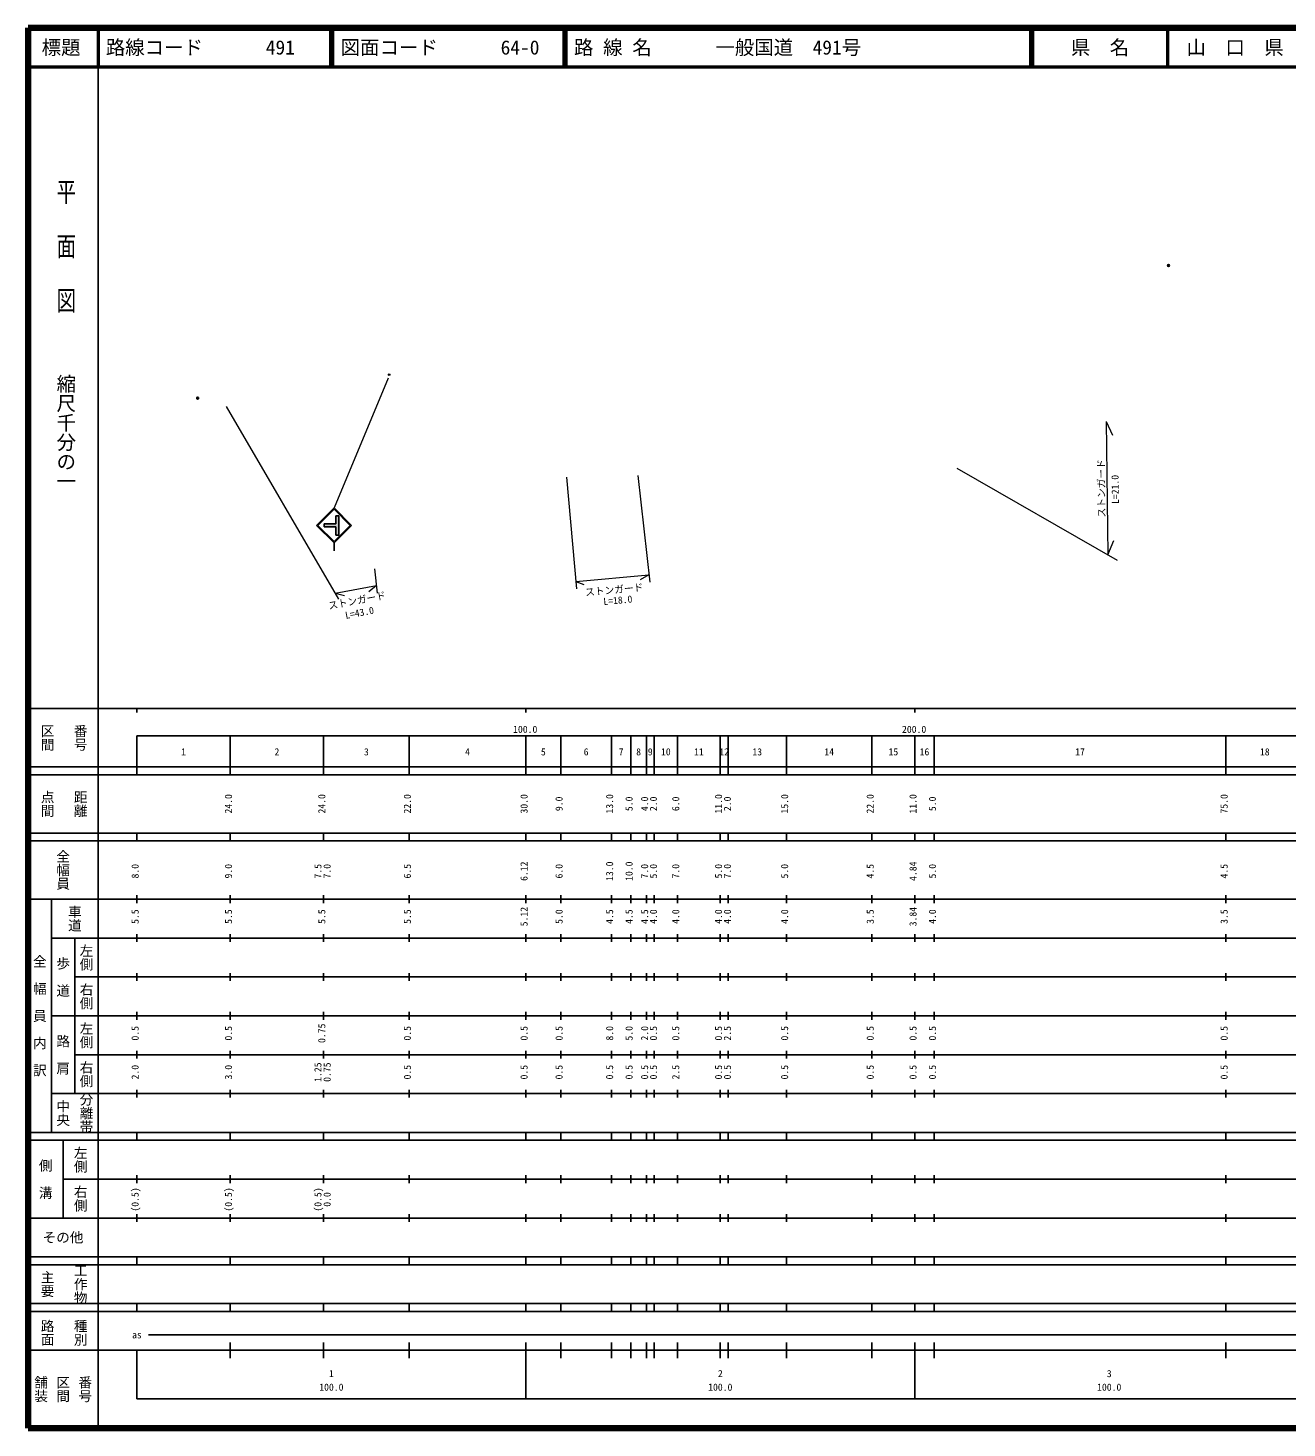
# Model space of a CAD drawing. Units: millimetres on the paper, with parts at other scales. Extents: x 40 to 680, y 20 to 380.
# Drawn here: x 40 to 363.7, y 20 to 380 of the extents above; entities that cross this region are included whole.
import ezdxf
from ezdxf.enums import TextEntityAlignment as Align

# ---------------------------------------------------------------- set-up
doc = ezdxf.new("R2010")
doc.units = ezdxf.units.MM
doc.header["$PDMODE"] = 32
doc.header["$PDSIZE"] = 0.5
doc.layers.add('M-OTRS', color=6, linetype='Continuous')
doc.layers.add('M-TTL-TXT', color=7, linetype='Continuous')
for name, color, linetype, lineweight in [('M-STR-HTXT', 7, 'Continuous', 13), ('M-STR-STRC', 7, 'Continuous', 25), ('M-TTL', 2, 'Continuous', 140), ('M-TTL-BAND', 7, 'Continuous', 25), ('M-TTL-LINE', 7, 'Continuous', 50)]:
    doc.layers.add(name, color=color, linetype=linetype, lineweight=lineweight)
doc.styles.add('@ＭＳ ゴシック', font='')
doc.styles.add('ＭＳ ゴシック', font='')
doc.styles.get('@ＭＳ ゴシック').set_extended_font_data('@MS Gothic')
doc.styles.get('ＭＳ ゴシック').set_extended_font_data('MS Gothic')

msp = doc.modelspace()

# ---------------------------------------------------------------- hatches: boundary and pattern name
at = {"layer": 'M-STR-STRC'}
msp.add_hatch(color=256, dxfattribs=at).paths.add_polyline_path([(116.181, 252.466), (119.181, 252.466), (119.181, 254.591), (119.931, 254.591), (119.931, 249.591), (119.181, 249.591), (119.181, 251.716), (116.181, 251.716)])

# ---------------------------------------------------------------- linework, layer by layer
at = {"layer": 'M-OTRS'}
for p in [(333.238, 318.924), (83.621, 284.836)]:
    msp.add_point(p, dxfattribs=at)
at = {"layer": 'M-STR-HTXT'}
for p, q in [((132.619, 289.969), (118.682, 256.592)), ((90.952, 282.681), (119.843, 233.116)), ((317.235, 278.823), (317.684, 244.502)), ((317.235, 278.823), (318.864, 275.335)), ((278.846, 266.856), (320.086, 243.119)), ((178.468, 264.504), (181.067, 235.759)), ((196.819, 264.969), (199.876, 237.528)), ((317.684, 244.502), (319.176, 248.204)), ((129.106, 240.956), (129.762, 234.644)), ((180.89, 237.708), (199.666, 239.414)), ((180.89, 237.708), (182.91, 236.862)), ((199.666, 239.414), (197.37, 238.139)), ((118.941, 234.642), (129.572, 236.665)), ((118.941, 234.642), (121.382, 234.045)), ((129.572, 236.665), (127.596, 235.018))]:
    msp.add_line(p, q, dxfattribs=at)
at = {"layer": 'M-STR-STRC'}
for p, q in [((114.182, 252.092), (118.682, 256.592)), ((114.535, 252.092), (118.682, 256.238)), ((123.182, 252.092), (118.682, 256.592)), ((122.829, 252.092), (118.682, 256.238)), ((114.182, 252.092), (118.682, 247.591)), ((114.535, 252.092), (118.682, 247.945)), ((119.181, 252.466), (116.181, 252.466)), ((116.181, 251.716), (116.181, 252.466)), ((118.682, 247.592), (123.182, 252.092)), ((118.682, 247.945), (122.829, 252.092)), ((119.181, 252.466), (119.181, 254.591)), ((119.931, 254.591), (119.181, 254.591)), ((119.931, 249.591), (119.931, 254.591)), ((119.181, 251.716), (116.181, 251.716)), ((119.181, 249.591), (119.181, 251.716)), ((119.931, 249.591), (119.181, 249.591)), ((118.682, 247.591), (118.682, 245.591))]:
    msp.add_line(p, q, dxfattribs=at)
at = {"layer": 'M-STR-STRC', "lineweight": 13}
msp.add_circle((132.866, 290.855), 0.2, dxfattribs=at)
at = {"layer": 'M-TTL'}
for p, q in [((40, 380), (40, 20)), ((680, 380), (40, 380)), ((40, 20), (680, 20))]:
    msp.add_line(p, q, dxfattribs=at)
at = {"layer": 'M-TTL-BAND'}
for p, q in [((58, 370), (58, 20)), ((40, 205), (579, 205)), ((68, 205), (68, 204)), ((168, 205), (168, 204)), ((268, 205), (268, 204)), ((68, 198), (579, 198)), ((68, 198), (68, 188)), ((92, 188), (92, 198)), ((116, 188), (116, 198)), ((138, 188), (138, 198)), ((168, 188), (168, 198)), ((177, 188), (177, 198)), ((190, 188), (190, 198)), ((195, 188), (195, 198)), ((199, 188), (199, 198)), ((201, 188), (201, 198)), ((207, 188), (207, 198)), ((218, 188), (218, 198)), ((220, 188), (220, 198)), ((235, 188), (235, 198)), ((257, 188), (257, 198)), ((268, 188), (268, 198)), ((273, 188), (273, 198)), ((348, 188), (348, 198)), ((40, 190), (579, 190)), ((40, 188), (579, 188)), ((40, 173), (579, 173)), ((68, 171), (68, 173)), ((92, 171), (92, 173)), ((116, 171), (116, 173)), ((138, 171), (138, 173)), ((168, 171), (168, 173)), ((177, 171), (177, 173)), ((190, 171), (190, 173)), ((195, 171), (195, 173)), ((199, 171), (199, 173)), ((201, 171), (201, 173)), ((207, 171), (207, 173)), ((218, 171), (218, 173)), ((220, 171), (220, 173)), ((235, 171), (235, 173)), ((257, 171), (257, 173)), ((268, 171), (268, 173)), ((273, 171), (273, 173)), ((348, 171), (348, 173)), ((40, 171), (579, 171)), ((40, 156), (579, 156)), ((46, 96), (46, 156)), ((68, 155), (68, 157)), ((92, 155), (92, 157)), ((116, 155), (116, 157)), ((138, 155), (138, 157)), ((168, 155), (168, 157)), ((177, 155), (177, 157)), ((190, 155), (190, 157)), ((195, 155), (195, 157)), ((199, 155), (199, 157)), ((201, 155), (201, 157)), ((207, 155), (207, 157)), ((218, 155), (218, 157)), ((220, 155), (220, 157)), ((235, 155), (235, 157)), ((257, 155), (257, 157)), ((268, 155), (268, 157)), ((273, 155), (273, 157)), ((348, 155), (348, 157)), ((46, 146), (579, 146)), ((52, 146), (52, 106)), ((68, 145), (68, 147)), ((92, 145), (92, 147)), ((116, 145), (116, 147)), ((138, 145), (138, 147)), ((168, 145), (168, 147)), ((177, 145), (177, 147)), ((190, 145), (190, 147)), ((195, 145), (195, 147)), ((199, 145), (199, 147)), ((201, 145), (201, 147)), ((207, 145), (207, 147)), ((218, 145), (218, 147)), ((220, 145), (220, 147)), ((235, 145), (235, 147)), ((257, 145), (257, 147)), ((268, 145), (268, 147)), ((273, 145), (273, 147)), ((348, 145), (348, 147)), ((68, 135), (68, 137)), ((92, 135), (92, 137)), ((116, 135), (116, 137)), ((138, 135), (138, 137)), ((168, 135), (168, 137)), ((177, 135), (177, 137)), ((190, 135), (190, 137)), ((195, 135), (195, 137)), ((199, 135), (199, 137)), ((201, 135), (201, 137)), ((207, 135), (207, 137)), ((218, 135), (218, 137)), ((220, 135), (220, 137)), ((235, 135), (235, 137)), ((257, 135), (257, 137)), ((268, 135), (268, 137)), ((273, 135), (273, 137)), ((348, 135), (348, 137)), ((52, 136), (579, 136)), ((46, 126), (579, 126)), ((68, 125), (68, 127)), ((92, 125), (92, 127)), ((116, 125), (116, 127)), ((138, 125), (138, 127)), ((168, 125), (168, 127)), ((177, 125), (177, 127)), ((190, 125), (190, 127)), ((195, 125), (195, 127)), ((199, 125), (199, 127)), ((201, 125), (201, 127)), ((207, 125), (207, 127)), ((218, 125), (218, 127)), ((220, 125), (220, 127)), ((235, 125), (235, 127)), ((257, 125), (257, 127)), ((268, 125), (268, 127)), ((273, 125), (273, 127)), ((348, 125), (348, 127)), ((52, 116), (579, 116)), ((68, 115), (68, 117)), ((92, 115), (92, 117)), ((116, 115), (116, 117)), ((138, 115), (138, 117)), ((168, 115), (168, 117)), ((177, 115), (177, 117)), ((190, 115), (190, 117)), ((195, 115), (195, 117)), ((199, 115), (199, 117)), ((201, 115), (201, 117)), ((207, 115), (207, 117)), ((218, 115), (218, 117)), ((220, 115), (220, 117)), ((235, 115), (235, 117)), ((257, 115), (257, 117)), ((268, 115), (268, 117)), ((273, 115), (273, 117)), ((348, 115), (348, 117)), ((46, 106), (579, 106)), ((68, 105), (68, 107)), ((92, 105), (92, 107)), ((116, 105), (116, 107)), ((138, 105), (138, 107)), ((168, 105), (168, 107)), ((177, 105), (177, 107)), ((190, 105), (190, 107)), ((195, 105), (195, 107)), ((199, 105), (199, 107)), ((201, 105), (201, 107)), ((207, 105), (207, 107)), ((218, 105), (218, 107)), ((220, 105), (220, 107)), ((235, 105), (235, 107)), ((257, 105), (257, 107)), ((268, 105), (268, 107)), ((273, 105), (273, 107)), ((348, 105), (348, 107)), ((40, 96), (579, 96)), ((40, 94), (579, 94)), ((49, 94), (49, 74)), ((68, 94), (68, 96)), ((92, 94), (92, 96)), ((116, 94), (116, 96)), ((138, 94), (138, 96)), ((168, 94), (168, 96)), ((177, 94), (177, 96)), ((190, 94), (190, 96)), ((195, 94), (195, 96)), ((199, 94), (199, 96)), ((201, 94), (201, 96)), ((207, 94), (207, 96)), ((218, 94), (218, 96)), ((220, 94), (220, 96)), ((235, 94), (235, 96)), ((257, 94), (257, 96)), ((268, 94), (268, 96)), ((273, 94), (273, 96)), ((348, 94), (348, 96)), ((49, 84), (579, 84)), ((68, 83), (68, 85)), ((92, 83), (92, 85)), ((116, 83), (116, 85)), ((138, 83), (138, 85)), ((168, 83), (168, 85)), ((177, 83), (177, 85)), ((190, 83), (190, 85)), ((195, 83), (195, 85)), ((199, 83), (199, 85)), ((201, 83), (201, 85)), ((207, 83), (207, 85)), ((218, 83), (218, 85)), ((220, 83), (220, 85)), ((235, 83), (235, 85)), ((257, 83), (257, 85)), ((268, 83), (268, 85)), ((273, 83), (273, 85)), ((348, 83), (348, 85)), ((40, 74), (579, 74)), ((68, 73), (68, 75)), ((92, 73), (92, 75)), ((116, 73), (116, 75)), ((138, 73), (138, 75)), ((168, 73), (168, 75)), ((177, 73), (177, 75)), ((190, 73), (190, 75)), ((195, 73), (195, 75)), ((199, 73), (199, 75)), ((201, 73), (201, 75)), ((207, 73), (207, 75)), ((218, 73), (218, 75)), ((220, 73), (220, 75)), ((235, 73), (235, 75)), ((257, 73), (257, 75)), ((268, 73), (268, 75)), ((273, 73), (273, 75)), ((348, 73), (348, 75)), ((40, 64), (579, 64)), ((40, 62), (579, 62)), ((68, 62), (68, 64)), ((92, 62), (92, 64)), ((116, 62), (116, 64)), ((138, 62), (138, 64)), ((168, 62), (168, 64)), ((177, 62), (177, 64)), ((190, 62), (190, 64)), ((195, 62), (195, 64)), ((199, 62), (199, 64)), ((201, 62), (201, 64)), ((207, 62), (207, 64)), ((218, 62), (218, 64)), ((220, 62), (220, 64)), ((235, 62), (235, 64)), ((257, 62), (257, 64)), ((268, 62), (268, 64)), ((273, 62), (273, 64)), ((348, 62), (348, 64)), ((40, 52), (579, 52)), ((68, 50), (68, 52)), ((92, 50), (92, 52)), ((116, 50), (116, 52)), ((138, 50), (138, 52)), ((168, 50), (168, 52)), ((177, 50), (177, 52)), ((190, 50), (190, 52)), ((195, 50), (195, 52)), ((199, 50), (199, 52)), ((201, 50), (201, 52)), ((207, 50), (207, 52)), ((218, 50), (218, 52)), ((220, 50), (220, 52)), ((235, 50), (235, 52)), ((257, 50), (257, 52)), ((268, 50), (268, 52)), ((273, 50), (273, 52)), ((348, 50), (348, 52)), ((40, 50), (579, 50)), ((71, 44), (565, 44)), ((40, 40), (579, 40)), ((68, 40), (68, 27.5)), ((92, 38), (92, 42)), ((116, 38), (116, 42)), ((138, 38), (138, 42)), ((168, 27.5), (168, 42)), ((177, 38), (177, 42)), ((190, 38), (190, 42)), ((195, 38), (195, 42)), ((199, 38), (199, 42)), ((201, 38), (201, 42)), ((207, 38), (207, 42)), ((218, 38), (218, 42)), ((220, 38), (220, 42)), ((235, 38), (235, 42)), ((257, 38), (257, 42)), ((268, 27.5), (268, 42)), ((273, 38), (273, 42)), ((348, 38), (348, 42)), ((68, 27.5), (579, 27.5))]:
    msp.add_line(p, q, dxfattribs=at)
at = {"layer": 'M-TTL-LINE'}
for p, q in [((58, 380), (58, 370)), ((117.75, 380), (117.75, 370)), ((118.25, 380), (118.25, 370)), ((177.75, 380), (177.75, 370)), ((178.25, 380), (178.25, 370)), ((297.75, 380), (297.75, 370)), ((298.25, 380), (298.25, 370)), ((333, 380), (333, 370)), ((40, 370), (680, 370))]:
    msp.add_line(p, q, dxfattribs=at)

# ---------------------------------------------------------------- texts
at = {"layer": 'M-STR-HTXT', "style": 'ＭＳ ゴシック'}
for s, rotation, p in [('ストンガード', 90.749, (317.46, 261.662)), ('L=21.0', 90.749, (320.992, 261.364)), ('ストンガード', 10.769, (124.869, 231.342)), ('ストンガード', 5.194, (190.859, 234.089)), ('L=18.0', 5.194, (191.787, 231.397)), ('L=43.0', 10.769, (125.508, 228.206))]:
    msp.add_text(s, height=1.833, rotation=rotation, dxfattribs=at).set_placement(p, align=Align.BOTTOM_CENTER)
at = {"layer": 'M-TTL-BAND', "style": '@ＭＳ ゴシック', "width": 1.4}
msp.add_text('平  面  図', height=3.666, rotation=270, dxfattribs=at).set_placement((49.777, 306.475), align=Align.MIDDLE_RIGHT)
at = {"layer": 'M-TTL-BAND', "style": '@ＭＳ ゴシック'}
msp.add_text('縮尺千分の一', height=3.666, rotation=270, dxfattribs=at).set_placement((49.777, 261.03), align=Align.MIDDLE_RIGHT)
for s, p in [('区間', (45, 197.5)), ('番号', (53.5, 197.5)), ('点間', (45, 180.5)), ('距離', (53.5, 180.5)), ('全幅員', (49, 163.5)), ('車道', (52, 151)), ('左側', (55, 141)), ('全\u3000幅\u3000員\u3000内\u3000訳', (43, 126)), ('歩\u3000道', (49, 136)), ('右側', (55, 131)), ('左側', (55, 121)), ('路\u3000肩', (49, 116)), ('右側', (55, 111)), ('分離帯', (55, 101)), ('中央', (49, 101)), ('左側', (53.5, 89)), ('側\u3000溝', (44.5, 84)), ('右側', (53.5, 79)), ('工作物', (53.5, 57)), ('主要', (45, 57)), ('路面', (45, 44.5)), ('種別', (53.5, 44.5)), ('舗装', (43.333, 30)), ('区間', (49, 30)), ('番号', (54.667, 30))]:
    msp.add_text(s, height=2.566, rotation=270, dxfattribs=at).set_placement(p, align=Align.MIDDLE_CENTER)
at = {"layer": 'M-TTL-BAND', "style": 'ＭＳ ゴシック'}
for s, p in [('100.0', (167.844, 198.195)), ('200.0', (267.844, 198.195)), ('1', (80, 192.405)), ('2', (104, 192.405)), ('3', (127, 192.405)), ('4', (153, 192.405)), ('5', (172.5, 192.405)), ('6', (183.5, 192.405)), ('7', (192.5, 192.405)), ('8', (197, 192.405)), ('9', (200, 192.405)), ('10', (204, 192.405)), ('11', (212.5, 192.405)), ('12', (219, 192.405)), ('13', (227.5, 192.405)), ('14', (246, 192.405)), ('15', (262.5, 192.405)), ('16', (270.5, 192.405)), ('17', (310.5, 192.405)), ('18', (358, 192.405)), ('as', (68, 42.5)), ('1', (118, 32.523)), ('2', (218, 32.523)), ('3', (318, 32.523)), ('100.0', (118, 29.033)), ('100.0', (218, 29.033)), ('100.0', (318, 29.033))]:
    msp.add_text(s, height=1.833, dxfattribs=at).set_placement(p, align=Align.BOTTOM_CENTER)
for s, p in [('24.0', (93, 180.5)), ('24.0', (117, 180.5)), ('22.0', (139, 180.5)), ('30.0', (169, 180.5)), ('9.0', (178, 180.5)), ('13.0', (191, 180.5)), ('5.0', (196, 180.5)), ('4.0', (200, 180.5)), ('2.0', (202.272, 180.5)), ('6.0', (208, 180.5)), ('11.0', (219, 180.5)), ('2.0', (221.29, 180.5)), ('15.0', (236, 180.5)), ('22.0', (258, 180.5)), ('11.0', (269, 180.5)), ('5.0', (274, 180.5)), ('75.0', (349, 180.5)), ('8.0', (69, 163.174)), ('9.0', (93, 163.174)), ('7.5', (116, 163.174)), ('7.0', (118.37, 163.174)), ('6.5', (139, 163.174)), ('6.12', (169, 163.174)), ('6.0', (178, 163.174)), ('13.0', (191, 163.174)), ('10.0', (196, 163.174)), ('7.0', (200, 163.174)), ('5.0', (202.272, 163.174)), ('7.0', (208, 163.174)), ('5.0', (219, 163.174)), ('7.0', (221.29, 163.174)), ('5.0', (236, 163.174)), ('4.5', (258, 163.174)), ('4.84', (269, 163.174)), ('5.0', (274, 163.174)), ('4.5', (349, 163.174)), ('5.5', (69, 151.5)), ('5.5', (93, 151.5)), ('5.5', (117, 151.5)), ('5.5', (139, 151.5)), ('5.12', (169, 151.5)), ('5.0', (178, 151.5)), ('4.5', (191, 151.5)), ('4.5', (196, 151.5)), ('4.5', (200, 151.5)), ('4.0', (202.272, 151.5)), ('4.0', (208, 151.5)), ('4.0', (219, 151.5)), ('4.0', (221.29, 151.5)), ('4.0', (236, 151.5)), ('3.5', (258, 151.5)), ('3.84', (269, 151.5)), ('4.0', (274, 151.5)), ('3.5', (349, 151.5)), ('0.5', (69, 121.5)), ('0.5', (93, 121.5)), ('0.75', (117, 121.5)), ('0.5', (139, 121.5)), ('0.5', (169, 121.5)), ('0.5', (178, 121.5)), ('8.0', (191, 121.5)), ('5.0', (196, 121.5)), ('2.0', (200, 121.5)), ('0.5', (202.272, 121.5)), ('0.5', (208, 121.5)), ('0.5', (219, 121.5)), ('2.5', (221.29, 121.5)), ('0.5', (236, 121.5)), ('0.5', (258, 121.5)), ('0.5', (269, 121.5)), ('0.5', (274, 121.5)), ('0.5', (349, 121.5)), ('2.0', (69, 111.5)), ('3.0', (93, 111.5)), ('1.25', (116, 111.5)), ('0.75', (118.37, 111.5)), ('0.5', (139, 111.5)), ('0.5', (169, 111.5)), ('0.5', (178, 111.5)), ('0.5', (191, 111.5)), ('0.5', (196, 111.5)), ('0.5', (200, 111.5)), ('0.5', (202.272, 111.5)), ('2.5', (208, 111.5)), ('0.5', (219, 111.5)), ('0.5', (221.29, 111.5)), ('0.5', (236, 111.5)), ('0.5', (258, 111.5)), ('0.5', (269, 111.5)), ('0.5', (274, 111.5)), ('0.5', (349, 111.5)), ('(0.5)', (69, 78.764)), ('(0.5)', (93, 78.764)), ('(0.5)', (116, 78.764)), ('0.0', (118.37, 78.764))]:
    msp.add_text(s, height=1.833, rotation=90, dxfattribs=at).set_placement(p, align=Align.BOTTOM_CENTER)
msp.add_text('その他', height=2.566, dxfattribs=at).set_placement((49, 69), align=Align.MIDDLE_CENTER)
at = {"layer": 'M-TTL-TXT', "style": 'ＭＳ ゴシック'}
for s, p in [('標題', (48.5, 375)), ('県\u3000名', (315.625, 375)), ('山\u3000口\u3000県', (350.375, 375))]:
    msp.add_text(s, height=3.666, dxfattribs=at).set_placement(p, align=Align.MIDDLE_CENTER)
for s, p in [('路線コード', (60, 375)), ('491', (101.142, 375)), ('図面コード', (120.38, 375)), ('64-0', (161.521, 375)), ('路 線 名', (180.38, 375)), ('一般国道\u3000491号', (216.734, 375))]:
    msp.add_text(s, height=3.666, dxfattribs=at).set_placement(p, align=Align.MIDDLE_LEFT)

doc.saveas('drawing.dxf')
